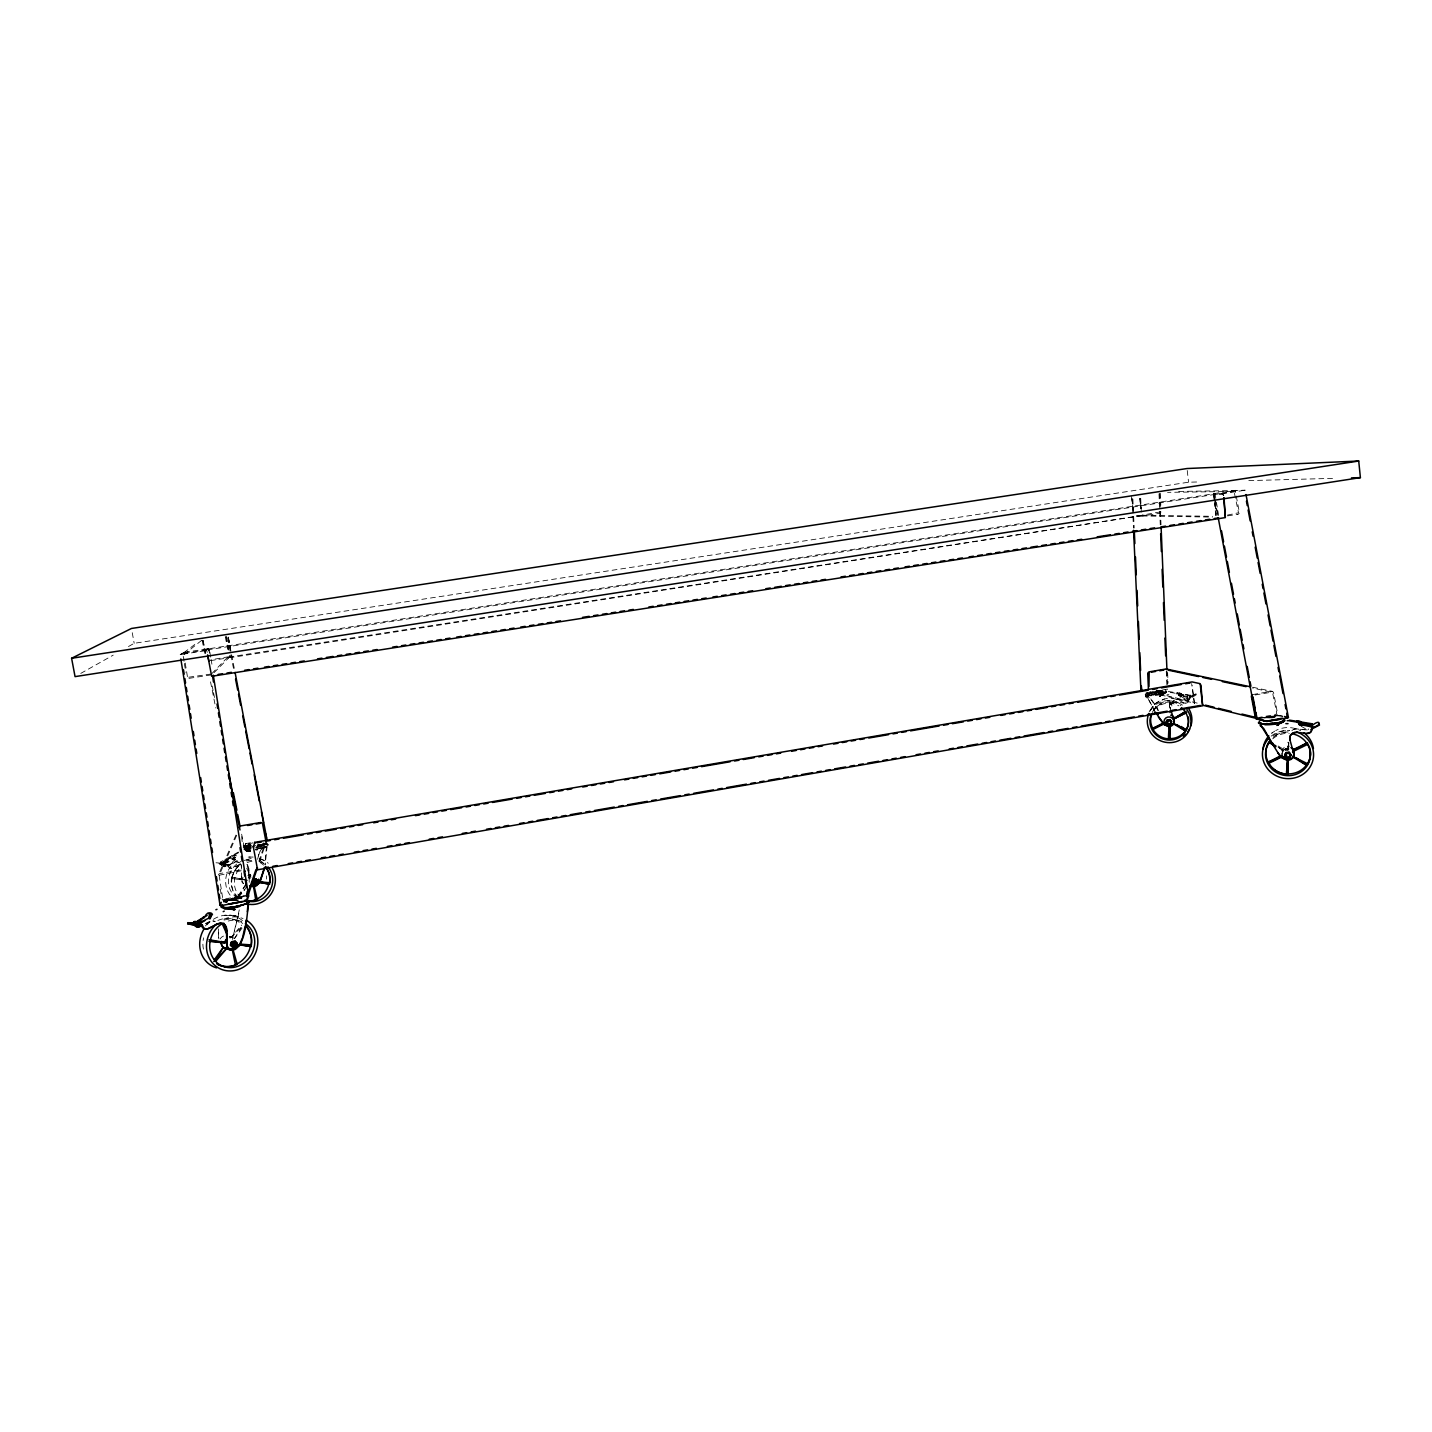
<?xml version="1.0" encoding="UTF-8"?>
<svg xmlns="http://www.w3.org/2000/svg" width="1432" height="1432" viewBox="0 0 1432 1432"><rect width="100%" height="100%" fill="white"/><g stroke="black" fill="none" stroke-linecap="round" stroke-linejoin="round"><path stroke-width="0.75" stroke-dasharray="5 3.75" d="M266.477 846.455L264.92 864.66M1278.042 747.039L1283.144 750.583A5.871 5.531 5.8 0 1 1287.995 748.202L1288.03 742.134M1169.389 708.124L1169.514 701.895A19.117 18.348 11.6 0 1 1180.953 705.6M1185.159 703.166A3.616 3.473 8.4 0 0 1189.061 700.033L1190.35 695.451L1190.153 697.366A3.58 3.437 8.1 0 1 1186.287 700.463M1190.35 695.272L1170.875 691.871C1168.369 690.94 1159.258 692.945 1162.39 693.16A7.858 1.163 -6.3 0 0 1163.142 692.444C1159.455 690.904 1141.125 696.435 1152.492 692.64M266.245 843L264.938 843.86M1170.266 712.939L1170.821 702.038L1170.248 708.267M1301.097 726.203L1308.06 730.248L1308.633 728.924M238.643 852.631L220.707 863.335M247.79 849.069L247.7 849.337A8.574 1.343 -10.6 0 0 249.168 849.785L250.869 849.785M1288.854 742.599L1288.388 748.345A5.871 5.531 5.8 0 0 1282.911 751.03L1279.367 748.882M1288.388 748.345L1288.854 742.277M250.099 847.1C243.798 849.104 244.639 844.003 250.17 843.555M1189.169 698.637L1190.35 695.039M1285.524 750.296L1288.012 748.184L1288.138 742.456M1278.167 746.018L1283.305 749.115A5.835 5.513 5.7 0 0 1282.302 751.979L1282.41 750.905M1285.775 750.117L1286.455 748.363M1288.12 731.734L1288.084 731.985A22.375 21.086 5.8 0 0 1274.534 736.191M247.897 846.24L246.984 846.026C253.768 846.348 245.499 846.795 250.332 844.719M1283.144 750.583L1277.702 746.806M250.707 847.69L248.989 848.317A8.574 1.343 -10.6 0 0 247.825 849.033L250.797 847.672M260.463 844.862L257.617 845.56A9.487 1.468 -10.5 0 0 260.373 844.88L257.885 846.097L263.524 845.22L267.122 846.115L265.171 864.856M245.212 846.795L244.425 849.427A11.85 1.862 -10.6 0 0 250.063 850.089M232.342 939.499L239.287 909.875M1178.661 695.594L1179.288 693.822L1178.661 695.594L1180.63 695.898L1180.183 694.788A1.969 1.897 8.8 0 0 1178.751 693.697L1176.889 693.267L1177.265 692.372M1189.527 697.814A1.987 1.915 8 0 1 1190.046 697.491L1196.132 693.804L1186.072 700.409L1180.093 696.919C1182.778 692.39 1196.812 700.248 1178.751 694.967M1145.528 696.686L1145.457 694.52M1147.802 692.82L1147.838 694.019L1148.464 693.142M245.892 845.184L244.621 846.831L251.513 845.56M233.344 935.311L239.735 909.857M1180.093 696.919L1180.326 696.382A1.987 1.897 8.3 0 1 1179.538 695.522L1176.871 693.213M243.852 849.391L244.675 846.473M266.101 843.09L258.422 845.775A10.543 1.647 -10.6 0 1 266.406 846.115A10.543 1.647 -10.6 0 1 255.701 849.516M1148.213 698.834C1143.416 690.045 1158.721 707.211 1158.076 710.54M260.606 845.005L255.737 847.386M238.303 852.058L220.349 862.136L221.172 864.552A3.849 3.58 -64.4 0 0 225.88 866.396M248.022 849.051L248.076 847.261L250.922 845.882M1141.877 515.592L229.997 657.7L231.501 655.086M236.71 835.286L219.132 875.471L222.64 897.953L224.18 899.045L246.411 895.143M257.653 859.343C258.351 855.352 260.892 844.665 266.835 848.442M258.333 855.978L260.785 849.176L264.616 847.35A11.026 2.291 -18.1 0 1 267.408 847.851L267.498 848.245M259.622 861.509L265.994 842.893L267.695 845.202M258.852 861.241L265.26 842.66M1196.508 694.592L1188.578 699.818A1.987 1.897 8.2 0 1 1186.215 700.033L1186.072 700.409M250.278 847.404L244.228 847.261L245.892 843.699M235.475 859.719L233.649 859.039L235.188 857.41L232.038 856.784L223.857 861.384L227.276 862.619L232.986 859.397L233.667 857.75A2.13 1.969 -65.8 0 1 234.723 856.103C238.142 853.848 235.636 856.784 234.508 858.269A2.13 1.969 -65.6 0 1 234.007 859.433L235.475 859.719L229.729 865.25A2.13 1.969 -64.7 0 1 227.384 865.877L215.91 863.711M1189.169 698.386A1.969 1.897 7.9 0 1 1186.824 698.601L1187.432 697.491L1180.666 693.715A1.969 1.897 8.6 0 0 1179.234 692.64L1177.319 692.336M1187.558 696.99L1188.13 695.218L1181.865 694.86M1186.824 698.601L1187.432 697.491M235.958 835.035L218.362 874.934A2.291 2.202 -21.5 0 1 220.116 873.484L242.348 869.654M1180.63 695.898L1181.346 696.006M1176.71 694.072L1177.498 693.195L1180.022 694.448A1.969 1.897 8.1 0 0 1180.809 695.29L1181.364 694.252M1159.884 696.221L1161.155 694.914A3.025 2.112 -61.7 0 1 1161.978 694.538L1165.397 692.408L1157.038 691.817A9.648 1.432 -6.3 0 1 1164.001 693.106A9.648 1.432 -6.3 0 1 1148.983 695.164A9.648 1.432 -6.3 0 1 1150.272 692.748L1145.528 694.448M225.916 901.999L227.419 901.05L226.184 901.605M219.203 875.238L242.491 870.531M251.03 843.878L247.933 845.775L250.851 846.061M1286.742 750.135L1288.728 749.187A2.417 2.273 5.6 0 0 1286.169 750.01M1149.216 711.543L1155.624 703.363L1164.467 698.995M1160.26 511.922L1141.966 515.162M234.526 938.372L241.346 927.381M1180.809 695.29L1181.293 694.52L1179.18 694.43M245.803 884.618L238.535 897.184A20.531 18.849 -65.5 0 0 241.113 898.884M244.657 846.545L249.938 844.2M257.688 845.166L265.761 843.538M1153.619 692.837A9.541 1.414 -6.3 0 0 1147.605 695.666A9.541 1.414 -6.3 0 0 1163.411 693.929L1165.523 692.945L1162.175 692.103A7.858 1.163 -6.3 0 0 1160.153 691.96L1156.018 692.175L1162.14 691.029M242.008 928.115L234.562 938.551L231.107 937.584A6.319 5.728 -60.2 0 0 229.281 936.51L234.365 937.924A6.354 5.746 -60.6 0 0 232.199 937.906M245.767 884.439L237.766 896.378A20.549 18.849 -65.5 0 0 240.146 898.24M211.864 673.595L228.995 655.784M1287.1 750.064L1288.299 749.419M266.531 843.412L264.544 843.949A1.969 1.808 -3 0 0 265.851 843.18M226.596 902.142L227.366 900.71L224.001 902.124M205.438 925.949L208.213 922.548M235.475 858.019L228.494 858.52L224.251 863.657L225.898 864.463L218.863 863.424M224.914 864.266L230.749 857.177A2.112 1.969 -65.6 0 1 231.787 855.53L236.173 854.976M216.017 862.762L221.423 863.192A2.13 1.969 -63.9 0 1 222.032 863.353L230.069 864.856L235.009 859.307M229.424 936.546A6.319 5.728 -60.2 0 1 231.071 937.405L241.668 925.09M238.535 897.184L244.962 889.737M231.107 937.584L241.041 927.381M237.766 896.378L247.414 886.515M229.961 657.628L231.429 655.212M214.066 672.628L229.371 657.234M1159.24 692.157L1159.114 690.958M1159.598 691.262L1156.054 691.513L1160.009 690.851M231.93 900.406L237.282 899.439L234.938 900.406M228.744 656.733L212.079 659.597M201.572 640.39L183.887 654.657M1167.008 689.132L1160.493 690.457M1223.447 495.615L1222.785 494.434L1214.211 494.523L209.126 649.591L207.228 652.706M1215.696 515.466L1213.978 493.754L208.983 648.732L204.937 650.755M207.264 652.401C205.134 649.161 209.734 646.995 208.857 653.225M248.022 845.596L250.546 844.433L248.327 846.151M1160.009 695.934L1160.654 695.737M183.815 652.741L197.58 642.377M181.041 654.352L183.905 652.491M1159.347 696.31L1160.994 695.29A9.541 1.414 -6.3 0 0 1162.175 692.981L1170.016 692.39L1190.296 695.666M250.349 851.592A10.418 1.647 -10.6 0 1 247.181 850.089L246.59 849.623A3.24 1.396 65.4 0 0 246.089 849.695C243.44 852.613 257.169 851.038 245.445 850.733M1161.567 690.886L1156.895 691.871M1161.978 694.556L1163.59 693.929A9.541 1.414 -6.3 0 0 1157.092 692.444M1165.415 692.73L1163.124 692.265M1274.695 731.143L1271.58 733.291A25.4 23.95 5.7 0 1 1278.132 729.461M263.416 843.305L262.951 843.609A8.198 1.271 -10.5 0 0 263.613 843.036M184.37 653.422L207.175 649.716L208.696 650.826M1161.334 693.5L1162.014 692.981M223.607 902.16L226.704 900.639M245.32 846.509L250.17 844.558M80.765 673.398L113.2 655.14M128.468 646.53L134.178 643.308L1188.56 482.208L1199.712 481.922M223.464 901.444L231.698 898.49L242.026 896.969M224.126 861.992L229.836 858.77L228.494 858.52M223.857 861.384L226.99 862.01L235.188 857.41M1160.618 695.522L1159.616 696.435L1160.672 695.988M1161.603 693.016L1150.827 692.73M220.349 862.136L226.829 863.389L228.046 865.966A3.884 3.598 -64.9 0 0 232.772 867.81L239.52 864.588M220.653 862.726L227.384 864.391M237.461 900.442L233.362 900.298M205.599 923.551L209.537 921.599M205.904 923.64L209.842 921.689M1167.653 689.132L1167.205 689.204M239.806 864.642L233.058 867.882A3.884 3.598 -65 0 1 228.315 866.02L227.652 864.373M228.959 900.352L241.936 898.043A9.594 1.718 -11.1 0 0 229.46 900.155M246.769 845.363L250.099 844.218M1213.674 493.7L1215.177 493.449M223.786 901.659L241.775 897.649L228.136 900.155M1273.334 717.826L1269.164 717.772M257.832 845.686L258.655 845.22L257.617 845.041A7.5 1.163 -10.6 0 1 260.069 844.844A12.494 1.951 -10.6 0 0 258.261 845.041M228.404 900.227L241.489 897.936M1287.457 750.01L1288.675 749.706M229.746 900.191L241.56 898.276L229.102 900.37M1263.651 717.951L1274.766 716.43M1261.771 717.915L1274.856 715.839M251.048 848.299L248.524 849.355L248.559 847.959M255.612 847.816A7.5 1.163 -10.6 0 0 262.647 844.862L257.366 846.366M1266.3 717.772L1274.48 716.841L1266.55 717.701M247.002 849.946L248.058 850.465M257.33 845.31L259.281 844.79M246.035 843.645L243.44 847.368L244.908 847.422M229.711 900.46L237.945 898.687M255.701 849.194L263.309 847.171A8.574 1.343 -10.6 0 0 264.473 846.437L264.58 846.151A8.574 1.343 -10.6 0 0 263.076 845.703L260.696 845.775A8.574 1.343 -10.6 0 0 257.491 846.151M222.855 900.28L224.019 900.155M1265.011 717.754L1270.381 716.859A10.131 1.665 -5.6 0 1 1275.124 716.537M246.984 850.447L247.915 850.125M245.588 843.627L253.195 842.267M1156.609 691.584L1156.251 691.119A6.856 1.002 -6.3 0 1 1161.925 691.799A6.856 1.002 -6.3 0 1 1153.637 693.464A6.856 1.002 -6.3 0 1 1148.679 692.748M260.946 847.995L258.136 848.711M251.513 843.197L252.945 842.839M1156.197 692.014L1159.669 691.871M1273.889 716.823L1265.96 717.88M1157.611 690.958L1155.731 691.28A7.5 1.092 -6.3 0 0 1158.416 690.94M1264.17 717.808L1275.268 716.43M1214.211 494.523L1216.037 515.484M1270.381 716.859L1274.068 716.555M1156.358 691.745L1157.808 691.226L1156.322 691.029M1196.06 693.786L1190.636 696.077A1.969 1.897 7.7 0 0 1190.117 696.399L1187.289 697.867M1243.996 490.388L1223.895 493.521M223.929 899.994L246.555 896.02L224.251 900.102M1151.579 692.802L1151.668 692.784A7.858 1.163 -6.3 0 0 1149.234 693.357L1148.392 693.643A7.858 1.163 -6.3 0 0 1147.605 694.359L1148.536 694.717A7.858 1.163 -6.3 0 0 1150.558 694.842L1159.186 694.019A7.858 1.163 -6.3 0 0 1161.549 693.446M1267.069 717.844L1274.748 717.02M260.731 845.65L257.85 845.507L258.673 844.987M1257.296 717.736L1275.822 714.478L1276.717 713.082L1272.511 692.408L1252.553 688.022M1257.457 718.524L1276.771 715.302M1257.815 718.613L1276.556 715.338M1214.998 493.485L1218.614 515.484M1252.911 694.538L1271.437 691.316A2.023 1.897 72.5 0 1 1273.657 692.998L1277.451 712.957A2.023 1.897 73.3 0 1 1275.984 715.284M1255.112 694.985L1271.974 692.121M1287.744 749.795L1288.657 749.903M264.866 844.003L262.897 844.558M249.58 846.509L245.302 847.243A1.969 1.808 -2.2 0 1 243.386 846.777M255.934 845.542C244.639 849.606 241.919 847.905 241.757 835.841M1152.277 691.871L1158.434 690.815M184.549 652.383L180.146 654.496L182.025 654.281M1158.219 690.904L1156.358 691.155M184.477 652.33L208.123 648.785M205.009 650.79L182.15 654.317M1243.656 490.442L1245.178 490.192L1234.903 490.442M256.614 846.992L263.971 846.581L263.291 845.166M211.059 674.024L187.986 677.318M1227.403 515.108L1238.519 512.763L1234.062 491.462L1167.563 492.34M211.184 674.902L189.024 678.356A2.273 2.184 -6.6 0 1 187.878 678.249M1227.546 515.896L1237.821 514.285M229.603 655.856L229.854 656.894L1141.34 515.502M210.236 660.653L228.171 657.879A2.041 1.915 7.4 0 0 229.782 655.677M182.258 654.245L181.076 654.37M1235.207 490.424L1233.328 490.603A2.005 1.88 64.4 0 1 1235.548 492.304L1239.289 512.029A2.005 1.88 65.1 0 1 1237.821 514.303M207.175 648.893L209.036 648.66L209.412 649.985M258.029 846.079L259.496 845.882M237.103 900.334L238.661 900.137M1234.312 490.514L1236.049 490.317M1224.109 493.449L1222.552 493.628M1156.161 694.484L1153.315 694.753M1288.693 748.56L1286.419 748.721M1223.913 493.467L1213.727 493.736L1217.809 515.592L1214.336 494.631L1233.668 491.391M259.478 845.882L264.222 846.026L263.345 844.307M1167.026 694.735L1168.888 694.717M1156.018 692.175L1157.414 692.05M1156.716 692.121L1159.383 691.978M224.681 915.263L235.761 915.836L241.686 917.787M239.216 898.58L241.256 898.58M1248.811 480.615L1335.859 478.288M1276.252 715.821L1280.172 716M1274.748 715.857L1276.413 715.803M1178.643 491.427L1233.65 490.585L1214.837 493.449A2.005 1.88 64.2 0 0 1213.369 495.723M1142.306 515.234L1212.421 516.308M1141.411 516.218L1133.84 515.466M1142.217 515.967L1212.421 517.095M1277.595 715.266L1282.535 716.054M253.178 857.052L246.913 857.088A23.342 21.444 -65.3 0 1 250.242 857.052M1185.195 703.058L1176.191 702.342A5.406 5.191 10 0 0 1170.535 708.822M1277.774 715.266L1285.56 717.074M1307.273 729.926L1296.873 728.942A6.265 5.907 4.1 0 0 1292.702 730.087M244.281 879.821L231.465 878.568L247.306 880.483M208.983 648.732L209.752 653.064M224.144 864.266L225.236 863.854A2.13 1.987 -64.4 0 1 225.844 864.123L227.974 865.053M229.55 915.066L231.93 915.352M233.344 915.531L235.761 915.836M225.343 864.982L218.684 864.373M244.12 879.409L231.501 877.1L247.127 880.053M1222.695 493.628L1223.787 495.615M246.734 846.581L248.005 846.867M236.638 855.817L233.81 855.441L231.572 857.696A2.112 1.969 -65.2 0 1 231.071 858.842L229.156 858.144M232.986 859.397L234.347 859.665M221.638 863.227L225.451 863.997M223.911 865.197L227.724 865.984M1252.678 687.235L1272.099 691.334M247.808 875.399L250.833 876.044L247.074 865.787M249.991 875.077L248.649 874.791A5.352 4.923 -65.3 0 1 250.296 875.543M1162.14 692.748L1162.032 691.459M1149.842 691.531L1199.103 703.577M1151.793 692.748L1194.646 703.255M236.727 920.221L239.019 920.794M221.423 864.158L223.553 865.089A2.13 1.969 -64.4 0 0 225.898 864.463M232.056 918.986L234.687 919.684M246.089 849.695L245.32 850.429L251.012 847.207A10.543 1.647 -10.6 0 0 250.296 850.214A12.494 1.951 -10.6 0 1 243.78 849.552A12.494 1.951 -10.6 0 1 251.101 846.473M259.604 858.502L265.654 861.276M1194.539 703.094L1192.194 685.677M1181.042 694.753L1186.985 698.225M1181.131 696.507L1186.519 699.657M236.727 900.8L234.204 899.171A23.342 21.444 -65.3 0 1 237.282 860.381M1162.48 690.958L1162.766 692.211L1162.587 691.101M266.567 842.643L268.339 845.059M1165.218 689.454L1166.579 691.602M1194.288 703.524L1191.639 683.583M1158.166 710.523L1149.448 696.74L1146.316 695.934A10.078 1.629 1.7 0 0 1145.779 696.954L1148.446 699.246L1154.675 710.558M1154.693 710.791L1148.374 699.389M246.716 868.15L250.26 876.115A5.388 4.94 -65.6 0 0 248.846 877.064M187.413 676.62L184.585 659.006M203.111 640.319L205.707 653.386M212.204 686.071L213.064 690.421M213.511 692.605L214.8 699.138M241.632 834.194L244.228 847.261M202.879 640.176L205.403 652.903M202.073 640.301L204.919 653.529M210.54 681.847L215.749 707.981M228.297 637.58L234.651 670.265M227.509 637.723L233.864 670.373M226.077 636.613L229.389 653.547M225.289 636.739L227.76 649.448M1213.369 495.723L1217.111 515.484M132.245 632.711L134.178 643.308M228.35 637.133L230.606 649.86M228.279 637.186L230.534 649.931M226.166 636.542L228.404 649.484M210.701 657.109L209.555 650.701A2.255 2.184 -4.5 0 0 207.031 648.839M211.077 659.257L212.527 667.867M184.048 661.316L182.992 654.782A2.273 2.184 -5.2 0 1 184.871 652.258M184.388 663.481L185.766 672.181M220.349 889.308L221.047 893.711M1131.996 498.479L1133.374 510.365M1131.495 496.51L1133.088 510.365M1141.215 508.432L1140.069 498.425L1140.481 508.414M1139.783 498.425L1140.928 508.432M1187.235 470.502L1188.56 482.208M1146.012 695.182L1146.155 696.614M1132.139 499.159L1133.464 528.086M1140.713 498.318L1141.322 512.316M1132.873 499.052L1134.18 527.996M1160.314 493.306L1160.797 505.281M1167.617 672.592L1168.047 683.189M1159.634 493.413L1160.385 509.273M1160.475 511.493L1161.012 524.81M1166.865 670.588L1167.563 687.539M1159.007 493.843L1160.278 524.9M1166.274 671.357L1166.829 684.675M1169.514 701.895L1169.783 712.832M249.24 882.255L248.9 868.526A5.8 5.352 -65.7 0 0 246.859 864.337M248.864 878.264L248.613 868.472A5.8 5.334 -65.7 0 0 247.271 864.928M241.883 876.778L241.99 880.68A3.831 3.526 -65.1 0 0 243.404 883.49M218.559 928.921L218.81 938.837M218.344 932.805L218.487 938.748M1265.637 717.844A8.753 1.432 -5.6 0 1 1274.659 716.752M1270.864 717.754A7.804 1.271 -5.6 0 1 1275.017 717.504M1268.501 717.88A8.896 1.45 -5.6 0 1 1274.695 717.325M1286.026 749.867A2.417 2.273 5.6 0 1 1288.925 748.506M1291.879 730.606A6.265 5.907 4.1 0 1 1296.873 728.942L1307.273 730.052A4.189 3.956 2.9 0 0 1308.723 729.962M1282.607 752.212A5.871 5.531 5.9 0 1 1283.179 751.352M1284.755 749.974A5.871 5.531 5.9 0 1 1288.925 749.258M1271.168 736.138A25.597 24.129 5.9 0 1 1289.23 730.409M1281.801 728.279A25.4 23.95 5.7 0 1 1300.686 730.732M1273.102 735.976A22.285 20.997 5.7 0 1 1289.534 730.571M1288.138 746.734A5.835 5.513 5.7 0 1 1289.23 746.842M1282.428 751.907A5.835 5.495 5.6 0 1 1289.23 746.018M1272.69 738.84A22.447 21.158 5.9 0 1 1289.247 733.381M1273.191 737.319A22.375 21.086 5.8 0 1 1286.061 732.164M1282.284 752.104A5.835 5.513 5.7 0 1 1283.072 749.545M1160.421 690.833A6.695 0.985 -6.3 0 1 1156.358 691.656M1156.268 691.28A11.438 1.683 -6.3 0 1 1166.704 691.853A11.438 1.683 -6.3 0 1 1156.072 694.681A11.438 1.683 -6.3 0 1 1144.079 694.52M1146.03 693.106A11.438 1.683 -6.3 0 1 1147.104 692.802M1156.626 691.334A10.847 1.593 -6.3 0 1 1166.113 691.942A10.847 1.593 -6.3 0 1 1155.928 694.61A10.847 1.593 -6.3 0 1 1144.669 694.448M1145.743 693.374A10.847 1.593 -6.3 0 1 1147.641 692.784M1161.048 690.868A7.625 1.11 -6.3 0 1 1156.483 691.781M1171.841 705.976A5.352 5.137 9.6 0 1 1177.426 699.55M1190.207 697.259A3.58 3.437 8.1 0 1 1186.34 700.355L1177.39 699.639A5.352 5.155 9.6 0 0 1171.788 706.083M1150.379 710.54A21.874 20.997 11.8 0 1 1182.438 705.117M1150.075 711.095A21.731 20.854 11.5 0 1 1185.875 705.045M1153.387 710.362A19.064 18.294 11.5 0 1 1182.349 705.35M1152.33 712.456A19.117 18.348 11.6 0 1 1153.78 709.914L1153.691 710.111A19.117 18.365 11.6 0 1 1170.749 702.145M1153.888 710.183A19.189 18.419 11.8 0 1 1178.84 705.869M225.289 902.303A9.594 1.718 -11.1 0 1 226.99 901.086M226.882 902.25A8.538 1.539 -11.1 0 1 227.527 901.874M232.217 900.263A8.538 1.539 -11.1 0 1 238.249 899.189M225.844 902.339A9.756 1.754 -11.1 0 1 227.599 901.462M230.266 900.567A9.756 1.754 -11.1 0 1 238.518 898.92M229.997 899.726A11.098 1.987 -11.1 0 1 241.525 897.792M212.795 920.937A6.766 6.176 -59.5 0 1 214.889 921.51M213.117 921.027A6.766 6.176 -59.5 0 1 215.212 921.582M229.442 937.333A6.301 5.71 -60.1 0 1 230.105 938.175M220.116 939.034A6.301 5.71 -60.1 0 1 223.517 936.081M213.368 919.326A27.459 24.917 -60.1 0 1 242.527 920.704M207.067 924.75A27.459 24.917 -60.1 0 1 210.039 921.796M223.857 919.183A27.638 25.042 -60.6 0 1 243.028 918.556M228.261 921.027A24.237 21.963 -60.6 0 1 242.366 921.922M224.054 920.078A24.147 21.892 -60.3 0 1 242.724 923.479M217.861 920.472A24.075 21.856 -60.1 0 1 241.203 923.998M203.451 949.148A24.075 21.856 -60.1 0 1 203.63 937.817M258.852 845.023A8.198 1.271 -10.5 0 1 257.438 845.363M250.403 846.384A8.198 1.271 -10.5 0 1 250.994 844.2M260.266 845.041A7.303 1.128 -10.6 0 1 257.975 845.668M250.582 846.742A7.303 1.128 -10.6 0 1 251.048 844.934M263.255 844.468A12.494 1.951 -10.6 0 1 267.695 845.918A12.494 1.951 -10.6 0 1 255.719 849.445M262.772 844.629A11.85 1.862 -10.6 0 1 267.032 846.043A11.85 1.862 -10.6 0 1 255.165 849.445M244.425 849.427A11.85 1.862 -10.6 0 1 250.958 846.616M257.867 845.202A11.85 1.862 -10.6 0 1 259.604 844.952M262.969 843.072A8.341 1.289 -10.6 0 1 263.094 844.182M261.412 844.88A8.341 1.289 -10.6 0 1 257.599 845.918M250.618 846.956A8.341 1.289 -10.6 0 1 250.457 844.916M250.367 846.67A9.487 1.468 -10.5 0 1 246.358 846.402M250.725 848.37A7.5 1.163 -10.6 0 1 250.26 846.849M258.565 846.366A10.418 1.629 -10.6 0 1 266.406 846.795A10.418 1.629 -10.6 0 1 255.827 850.16M250.475 850.841A10.418 1.629 -10.6 0 1 251.262 847.869M234.007 862.332A5.746 5.316 -65.2 0 1 240.021 863.478M240.594 864.23A5.746 5.316 -65.2 0 1 241.381 866.987L241.704 880.608A3.831 3.526 -65.1 0 0 243.673 883.741A5.352 4.923 -65.3 0 1 243.028 877.458M220.904 864.498A3.849 3.58 -64.4 0 0 225.612 866.342L234.275 862.386A5.746 5.316 -65.2 0 1 239.627 862.887M240.862 864.284A5.746 5.316 -65.2 0 1 241.65 867.04M259.604 858.717A23.485 21.534 -65.7 0 1 268.267 863.263M237.712 898.419A23.485 21.534 -65.7 0 1 240.469 863.657M246.411 859.952A23.485 21.534 -65.7 0 1 252.981 858.251M259.532 860.077A23.342 21.444 -65.3 0 1 264.419 864.463M259.317 861.599A20.603 18.885 -65.7 0 1 264.795 864.14M241.22 897.721A20.603 18.885 -65.7 0 1 241.74 866.145M247.163 862.655A20.603 18.885 -65.7 0 1 253.231 861.08M232.002 878.675A20.549 18.849 -65.5 0 1 240.057 864.821M260.069 862.565A20.531 18.849 -65.5 0 1 263.595 865.143M238.231 897.112A20.531 18.849 -65.5 0 1 231.733 877.154M246.698 861.044A20.531 18.849 -65.5 0 1 252.784 860.435M248.506 877.762A5.388 4.94 -65.6 0 1 250.833 876.044M248.613 875.167A5.37 4.923 -65.4 0 1 250.224 875.131M249.705 878.89A5.388 4.94 -65.8 0 1 250.958 877.351M266.388 875.865A20.478 18.813 -65.3 0 1 266.585 879.069M237.73 898.025A20.478 18.813 -65.3 0 1 228.458 879.337A20.478 18.813 -65.3 0 1 241.113 861.455M244.084 860.417A20.478 18.813 -65.3 0 1 250.224 859.898M232.038 877.225A20.531 18.849 -65.5 0 1 238.643 865.787M249.061 875.024A5.37 4.923 -65.4 0 1 250.886 875.31M1160.976 511.886A1.844 1.647 -58.2 0 1 1159.437 513.336L1142.521 515.95A1.862 1.647 -58 0 1 1141.179 515.502M224.323 899.94A2.291 2.202 -23.2 0 1 221.996 898.831"/><path stroke-width="1.5" d="M256.901 881.486C253.554 886.283 254.18 877.798 257.205 880.823L257.384 883.025L255.845 884.099L253.661 884.26L251.907 882.219L254.431 884.439M1288.102 759.891L1287.995 774.318A22.375 21.086 5.8 0 1 1268 762.2L1281.014 755.613M247.879 905.167L247.324 911.737M232.986 944.476L233.291 945.406M256.543 881.199L255.397 882.971L254.287 881.378M1277.72 752.623L1282.356 758.119A6.301 5.943 5.9 0 0 1285.453 758.817L1289.892 758.709A4.207 3.956 5.8 0 0 1293.812 753.787L1289.91 739.735A6.319 5.961 4.4 0 1 1296.587 732.307L1307.094 733.452A4.224 3.992 3.2 0 0 1311.712 729.873L1312.124 723.787L1289.373 720.117M253.339 845.936L253.482 847.314M1309.618 726.293L1309.815 724.127L1309.618 726.293L1302.368 725.129L1300.99 723.715A2.309 2.184 3.3 0 0 1299.325 722.444L1297.016 721.746L1300.328 723.196A2.309 2.184 2.9 0 0 1300.954 723.983M1293.472 755.756A5.871 5.531 5.8 0 1 1293.06 756.579L1307.452 763.668A22.357 21.068 5.8 0 1 1286.473 773.835M234.114 946.462A2.631 2.381 -60.7 0 0 234.884 945.908L235.188 943.205M1282.66 757.152A5.871 5.531 5.9 0 0 1293.758 755.237A5.871 5.531 5.8 0 1 1292.828 757.009L1306.593 765.315L1296.372 757.886M1168.387 738.822L1169.049 725.809M1311.998 726.74L1311.873 728.19M247.145 899.242L247.038 897.864M1302.458 723.679L1301.67 722.927L1309.689 724.825M1301.491 725.612L1301.688 724.682L1301.151 725.523M1301.795 723.339L1301.079 722.372A2.309 2.184 3.2 0 0 1299.433 721.119L1297.177 720.797M1287.565 759.246L1286.455 774.121A22.375 21.086 5.8 0 1 1268.734 763.381L1268.77 763.113A22.357 21.068 5.8 0 1 1268.77 742.098M1301.527 724.986L1299.218 724.628L1299.325 723.178M1169.264 728.602L1169.568 724.61L1171.609 721.728L1169.998 719.616L1167.331 719.866C1164.914 721.728 1167.062 725.487 1169.693 724.431M1286.634 771.83L1287.565 759.748M1296.962 721.8L1300.238 724.556A2.327 2.184 3 0 0 1300.865 725.344M1297.07 721.871L1297.159 720.815M1308.239 744.103L1293.257 751.388A5.871 5.531 5.8 0 1 1293.848 754.002A5.871 5.531 5.8 0 0 1293.06 751.156L1293.186 749.67A5.835 5.513 5.7 0 0 1291.234 747.737M1290.966 755.022L1289.158 752.265L1286.026 752.534L1284.701 755.541L1286.545 757.976L1289.677 757.707L1290.966 755.022L1289.158 752.265M1289.677 757.707L1291.002 754.7M1286.545 757.976L1284.737 755.219M1311.981 725.129L1312.106 723.84M1284.701 755.541L1286.026 752.534M1312.034 724.646L1289.247 720.815M1259.569 719.616L1265.154 720.976M1282.607 720.905L1283.555 721.835L1279.922 723.411A3.49 2.309 -61.8 0 0 1279.009 723.84L1277.863 725.183M1283.609 721.46L1279.922 723.411M209.931 917.339L212.455 914.439L208.786 913.992M233.04 944.476L233.846 943.223M245.552 924.32L246.322 919.881M1299.218 724.628L1309.743 725.577M222.855 907.154L224.269 908.604L234.848 909.624L233.38 909.606M245.248 925.842L242.867 936.349M233.81 946.946L235.475 946.534L236.531 943.312L235.385 942.131M237.39 943.563L236.334 946.785L233.237 947.68L230.301 945.084L231.358 941.862L232.807 941.397L235.331 941.218L237.39 943.563L236.531 943.312M257.975 880.984L256.221 878.944L253.571 879.642L252.676 882.38M253.661 884.26L256.489 882.828M233.237 947.68L231.161 945.335L232.217 942.113L235.331 941.218M264.132 868.544L259.478 882.667A5.764 5.298 -66.1 0 1 257.116 884.206L253.428 885.459A3.849 3.544 -65.6 0 1 251.531 885.549M264.401 868.705L259.765 882.721A5.782 5.298 -66.1 0 1 257.402 884.26L253.715 885.513A3.849 3.544 -65.6 0 1 251.209 885.406M1140.946 690.618L1133.553 530.305M254.287 881.539L255.379 880.447L256.525 881.217M1170.678 723.751L1171.609 721.728M1167.671 721.263L1167.868 722.892M1166.418 721.871L1166.919 720.761M247.056 894.839L247.539 893.586M242.491 937.817L239.198 945.371A6.784 6.158 -60.9 0 1 236.423 947.232L232.109 948.772A4.529 4.117 -60.4 0 1 226.829 945.084L226.435 929.099A6.82 6.211 -60.2 0 0 217.736 923.801M1285.041 754.861L1285.65 753.59M1290.017 757.045L1290.626 755.756M248.309 894.588L257.491 867.702M247.468 894.284L256.006 869.493M1170.928 723.196L1171.197 722.623A2.327 2.237 11.8 0 0 1170.893 721.298L1169.998 719.616M257.151 868.007L257.545 869.797L1202.647 705.797L1200.965 685.337L1200.016 683.637L1192.086 681.918L254.699 842.356L253.482 847.153M1282.481 718.148L1269.182 720.672M1184.425 712.205L1173.631 718.721A5.012 4.815 11.7 0 1 1173.488 723.822L1185.481 731.036L1177.301 724.968M1181.114 726.472L1186.215 729.855L1173.703 723.446M221.298 902.303L220.063 905.418L222.211 905.239M1186.143 711.31L1173.631 718.721M1252.284 695.916L1256.526 717.575M1169.676 738.966L1169.872 724.717L1169.676 738.966A19.135 18.365 11.6 0 1 1152.492 728.512L1163.554 722.874M1185.034 713.136L1173.846 718.918L1186.734 712.563M1167.742 724.574L1170.517 724.091M1277.523 725.326L1278.579 724.306M1167.331 719.866L1169.89 719.866M1167.724 721.084L1167.832 720.976M1286.419 753.912L1286.634 755.971M223.034 907.19L224.269 908.604L230.874 908.443M217.557 956.737L223.32 947.465A6.319 5.728 -60.2 0 1 221.334 941.451L224.77 942.435A6.337 5.746 -60.4 0 1 226.793 938.909M245.713 899.905L244.281 900.764M204.776 920.651L201.411 922.602L197.849 921.635L205.617 915.871A2.488 2.291 -59.7 0 1 206.852 913.956C207.873 911.683 214.979 913.258 210.182 914.815A2.506 2.291 -59.9 0 0 208.929 916.748L209.323 918.717A2.506 2.291 -59.6 0 0 209.842 917.715M214.442 959.637L223.285 947.286A6.319 5.728 -60.2 0 1 221.53 941.97L210.737 941.218M1286.885 717.862L1288.424 717.557L1246.001 494.577M1287.082 717.826L1286.742 713.243M198.028 923.461L203.809 916.91M216.053 960.926L226.757 948.467A6.337 5.746 -60.4 0 0 232.181 949.148L235.457 964.935A24.165 21.91 -60.3 0 1 217.736 964.398M1266.89 721.263L1256.294 718.989L1257.636 718.649M213.798 961.588L226.721 948.288A6.337 5.746 -60.5 0 0 232.843 949.058L237.211 964.363A24.165 21.91 -60.3 0 1 216.608 963.7M1310.226 727.009L1312.052 725.469A2.309 2.184 2.7 0 1 1312.661 725.093C1321.826 717.826 1320.555 727.152 1312.607 726.883A2.327 2.184 3 0 0 1311.998 727.259M1310.853 729.55L1319.481 725.057L1318.854 723.625M1140.821 690.493L1141.859 690.313L1141.322 686.018M1277.666 725.004L1278.4 724.771M241.596 901.498L228.207 904.075M1276.914 725.433L1277.899 724.682M1225.344 516.791L1223.68 497.835M1257.457 718.703L1264.617 720.761M207.139 915.388L197.509 920.937L201.071 921.904L211.059 917.035M1272.35 761.072L1279.51 756.991M1293.06 751.156L1307.506 742.653L1293.186 749.67M234.866 945.818L233.094 945.138M1165.039 723.375L1153.261 729.336A19.117 18.348 11.6 0 1 1151.793 713.691M71.6 658.273L131.458 628.469L1187.021 468.533L1358.717 461.032L1360.4 477.626L75.055 676.62L71.6 658.273L1358.717 461.032M215.749 924.786L207.801 928.724A4.564 4.189 -59.1 0 1 202.234 926.665L201.679 925.251M1268.734 763.381L1282.911 756.436M223.195 911.647L224.233 911.146M241.56 901.856L242.563 901.39M1149.18 672.575L1148.965 686.447M1152.492 728.512L1163.07 723.93M1202.522 705.045L1200.267 684.478M1302.673 746.108L1293.382 749.903A5.835 5.513 5.7 0 0 1291.234 747.611M1267.982 762.2L1280.87 756.955M215.856 909.768L217.002 909.302M240.97 901.909L229.621 904.165M253.589 880.018L254.126 879.875M246.465 900.979L221.745 905.489M245.427 901.104L247.092 900.603L248.613 896.002L213.279 675.152M1167.921 720.081L1169.174 719.956M1289.122 752.57L1285.99 752.838M233.148 909.588L234.902 909.374L232.843 908.89M256.221 878.944L253.571 879.642M1168.423 724.538L1169.461 724.431A2.327 2.237 11.8 0 0 1170.732 723.536M1287.368 757.94L1288.854 757.814M1168.512 720.582L1170.23 721.084M1268.143 721.155L1287.278 717.951M264.025 867.828L268.428 867.076M272.832 866.306L277.253 865.537M288.262 863.639L292.665 862.87M297.068 862.1L301.472 861.33M305.893 860.578L310.296 859.809M321.305 857.893L325.708 857.142M330.112 856.372L334.515 855.602M338.937 854.85L343.34 854.081M354.348 852.165L358.752 851.396M363.155 850.644L367.577 849.874M371.98 849.104L376.383 848.353M387.392 846.437L391.795 845.668M396.216 844.916L400.62 844.146M405.023 843.376L409.427 842.607M429.26 839.17L433.663 838.418M438.067 837.648L442.47 836.879M462.303 833.442L466.707 832.672M471.11 831.92L475.513 831.151M486.54 829.235L490.943 828.484M495.347 827.714L499.75 826.944M504.153 826.192L508.557 825.423M519.583 823.507L523.987 822.738M528.39 821.986L532.793 821.216M537.197 820.447L548.223 818.549M552.627 817.779L557.03 817.01M561.433 816.24L565.837 815.488M570.24 814.718L581.267 812.803M585.67 812.051L590.073 811.282M594.477 810.512L614.31 807.075M618.713 806.306L623.117 805.554M627.52 804.784L647.353 801.347M651.757 800.577L656.16 799.826M660.564 799.056L680.397 795.619M684.8 794.85L689.204 794.08M693.625 793.328L713.44 789.891M717.844 789.122L722.265 788.352M726.668 787.582L746.484 784.145M750.905 783.394L755.308 782.624M759.712 781.854L764.115 781.102M768.519 780.333L779.527 778.417M783.948 777.648L788.352 776.896M792.755 776.126L797.159 775.356M801.562 774.605L812.588 772.689M816.992 771.92L821.395 771.168M825.799 770.398L830.202 769.628M834.605 768.859L845.632 766.961M850.035 766.192L854.439 765.422M858.842 764.67L863.245 763.9M867.649 763.131L878.675 761.215M883.079 760.464L887.482 759.694M891.885 758.924L896.289 758.172M900.71 757.403L905.113 756.633M916.122 754.736L920.525 753.966M924.929 753.196L929.35 752.427M933.754 751.675L938.157 750.905M949.165 748.99L953.569 748.238M957.972 747.468L962.394 746.698M966.797 745.947L977.805 744.031M982.209 743.262L986.612 742.492M991.034 741.74L995.437 740.971M999.84 740.201L1010.849 738.303M1015.252 737.534L1019.673 736.764M1024.077 736.012L1043.892 732.558M1048.313 731.806L1052.717 731.036M1057.12 730.266L1068.129 728.369M1072.532 727.599L1076.936 726.83M1081.357 726.078L1101.172 722.623M1105.576 721.871L1109.997 721.102M1114.4 720.332L1134.216 716.895M1138.637 716.125L1143.04 715.373M1147.444 714.604L1167.277 711.167M1171.68 710.397L1176.084 709.645M1180.487 708.876L1200.32 705.439M257.026 842.786L261.43 842.034M265.833 841.282L270.236 840.512M274.622 839.761L279.025 839.009M283.429 838.257L303.244 834.874M307.629 834.122L312.033 833.352M316.436 832.601L320.84 831.849M325.243 831.097L336.234 829.217M340.637 828.466L345.04 827.714M349.444 826.962L353.847 826.21M358.251 825.441L362.654 824.689M373.645 822.809L378.048 822.058M382.451 821.306L386.855 820.554M391.258 819.802L395.662 819.05M415.459 815.649L419.862 814.898M424.266 814.146L428.669 813.394M433.055 812.642L437.458 811.89M441.861 811.139L446.265 810.369M450.668 809.617L461.659 807.738M466.062 806.986L470.466 806.234M474.869 805.482L479.273 804.73M483.676 803.978L488.079 803.227M492.483 802.457L512.28 799.074M516.683 798.322L521.087 797.57M525.472 796.818L529.876 796.067M534.279 795.297L545.288 793.418M549.691 792.666L554.095 791.914M558.48 791.162L562.883 790.41M567.287 789.659L571.69 788.907M582.699 787.009L587.084 786.258M591.488 785.506L595.891 784.754M600.294 784.002L604.698 783.25M609.101 782.498L613.505 781.747M624.495 779.849L628.899 779.097M633.302 778.346L637.705 777.594M642.109 776.842L646.512 776.09M650.898 775.338L655.301 774.587M659.705 773.835L670.713 771.938M675.116 771.186L679.52 770.434M683.905 769.682L688.309 768.93M692.712 768.178L697.115 767.427M701.519 766.675L730.123 761.77M734.527 761.019L738.93 760.267M743.333 759.515L754.324 757.635M758.727 756.866L763.131 756.114M767.534 755.362L771.938 754.61M776.323 753.858L780.726 753.107M791.735 751.227L796.138 750.475M800.542 749.724L804.945 748.954M809.331 748.202L813.734 747.45M818.137 746.698L822.541 745.947M833.549 744.067L837.953 743.315M842.338 742.564L846.742 741.794M851.145 741.042L855.548 740.29M859.952 739.538L864.355 738.787M868.759 738.035L888.556 734.652M892.959 733.882L897.363 733.13M901.748 732.378L906.152 731.627M910.555 730.875L939.159 725.97M943.563 725.218L947.966 724.467M952.369 723.715L963.378 721.835M967.764 721.084L972.167 720.332M976.57 719.58L980.974 718.81M985.377 718.058L989.781 717.307M1000.771 715.427L1005.174 714.675M1009.578 713.924L1013.981 713.172M1018.385 712.42L1022.788 711.668M1027.174 710.899L1031.577 710.147M1035.98 709.395L1046.989 707.515M1051.392 706.764L1055.796 706.012M1060.181 705.26L1064.585 704.508M1068.988 703.738L1073.391 702.987M1077.795 702.235L1097.592 698.852M1101.996 698.1L1106.399 697.348M1110.802 696.596L1115.206 695.827M1119.609 695.075L1148.213 690.188M1152.599 689.436L1157.002 688.667M1161.406 687.915L1181.221 684.532M1185.607 683.78L1190.01 683.028M247.557 825.494L251.853 824.778M256.149 824.044L260.445 823.311M1151.418 672.181L1155.534 671.465M1159.669 670.767L1163.786 670.069M1290.483 754.413L1289.731 753.5A2.739 2.578 5.9 0 0 1288.03 752.749A2.434 2.309 5.9 0 1 1290.089 755.935A2.434 2.309 5.9 0 1 1286.187 756.615A2.434 2.309 5.9 0 1 1286.759 752.892L1288.299 752.677M254.126 882.989L253.357 882.792M1268.519 721.245L1263.346 720.923M218.147 674.4L222.551 673.72M226.972 673.022L231.393 672.324M244.639 670.265L249.061 669.567M253.482 668.869L257.903 668.189M264.526 667.151L268.93 666.453M273.351 665.755L277.772 665.075M282.194 664.376L286.615 663.696M291.018 662.998L295.44 662.3M299.861 661.62L304.282 660.922M317.528 658.845L321.949 658.165M326.353 657.467L332.994 656.429M337.397 655.749L341.818 655.05M346.24 654.352L350.661 653.672M355.064 652.974L359.486 652.276M363.907 651.596L368.328 650.898M372.75 650.217L377.153 649.519M392.619 647.103L397.04 646.405M401.461 645.725L405.865 645.027M410.286 644.328L414.707 643.648M419.129 642.95L423.532 642.27M427.953 641.572L432.375 640.874M436.796 640.193L441.199 639.495M445.62 638.797L450.042 638.117M456.665 637.079L461.086 636.381M465.507 635.701L469.911 635.003M474.332 634.304L478.753 633.624M483.175 632.926L487.578 632.246M491.999 631.548L496.421 630.85M500.842 630.17L505.263 629.471M509.667 628.791L514.088 628.093M520.711 627.055L525.132 626.357M529.554 625.677L533.975 624.978M538.378 624.298L542.8 623.6M547.221 622.902L551.642 622.222M556.046 621.524L560.467 620.826M582.555 617.371L589.178 616.333M593.6 615.653L598.021 614.955M602.425 614.274L606.846 613.576M611.267 612.878L615.688 612.198M620.092 611.5L624.513 610.802M628.934 610.122L633.356 609.423M648.803 607.007L653.225 606.309M657.646 605.629L662.067 604.93M666.489 604.25L670.892 603.552M675.313 602.854L679.735 602.174M684.156 601.476L688.559 600.796M692.981 600.097L697.402 599.399M701.823 598.719L706.227 598.021M712.868 596.983L717.271 596.303M721.692 595.605L726.113 594.907M730.535 594.226L734.938 593.528M739.36 592.83L743.781 592.15M748.202 591.452L752.623 590.772M765.869 588.695L770.291 587.997M774.694 587.317L781.335 586.279M785.738 585.581L790.16 584.883M794.581 584.202L799.002 583.504M803.406 582.824L807.827 582.126M812.248 581.428L816.67 580.748M821.073 580.05L825.494 579.351M840.96 576.935L845.381 576.255M849.785 575.557L854.206 574.858M858.627 574.178L863.048 573.48M867.452 572.8L871.873 572.102M876.295 571.404L880.716 570.724M885.137 570.025L889.54 569.345M893.962 568.647L898.383 567.949M905.006 566.911L909.427 566.231M913.849 565.533L918.252 564.835M922.673 564.154L927.095 563.456M931.516 562.776L935.919 562.078M940.341 561.38L944.762 560.7M949.183 560.002L953.587 559.321M958.008 558.623L962.429 557.925M969.052 556.887L973.474 556.207M977.895 555.509L982.298 554.828M986.72 554.13L991.141 553.432M995.562 552.752L999.983 552.054M1004.387 551.356L1008.808 550.676M1013.229 549.977L1017.651 549.297M1022.054 548.599L1026.476 547.901M1030.897 547.221L1037.52 546.183M1041.941 545.485L1046.362 544.804M1050.766 544.106L1055.187 543.408M1059.608 542.728L1064.03 542.03M1068.433 541.35L1072.854 540.652M1077.276 539.953L1081.697 539.273M1097.145 536.857L1110.409 534.78M1114.812 534.082L1119.233 533.384M1123.655 532.704L1128.076 532.006M1132.497 531.326L1136.901 530.628M1141.322 529.93L1145.743 529.249M1150.164 528.551L1154.568 527.871M1161.209 526.833L1165.612 526.135M1170.034 525.437L1174.455 524.756M1178.876 524.058L1183.279 523.378M1187.701 522.68L1192.122 521.982M1196.543 521.302L1200.947 520.604M1205.368 519.905L1209.789 519.225M1214.211 518.527L1218.632 517.847M1268.179 721.298L1266.747 721.424M247.306 895.913L246.948 895.949A2.273 2.202 -23.4 0 0 248.416 893.425M1272.314 723.393L1269.79 723.607L1273.138 723.303M1267.732 721.209L1266.425 721.424M202.682 925.448L199.71 924.428A2.524 2.309 -58.4 0 0 199.012 924.267L187.789 922.691L194.68 923.085A2.506 2.291 -57.9 0 1 195.379 923.246M1285.847 723.643L1288.03 723.643M1286.58 757.653L1289.713 757.385M246.948 896.128L248.613 896.002M247.145 896.11L247.02 891.778M1351.468 477.876L1360.4 477.626M1285.471 758.674L1289.91 758.584M1280.083 719.347L1269.701 720.869M267.068 839.957L235.063 672.413M1287.207 720.69L1288.352 720.708M240.54 944.171L251.101 944.887A24.165 21.91 -60.3 0 0 246.913 927.274M259.049 881.718L269.538 882.756A20.531 18.849 -65.5 0 0 265.958 867.524M209.018 941.307L224.967 942.954A6.337 5.746 -60.5 0 1 227.169 938.891M258.225 881.36L262.539 881.879M238.571 944.708L251.065 946.606A24.165 21.91 -60.3 0 0 246.161 926.092M239.556 944.529L251.065 946.606M209.036 939.714L224.77 942.435M1288.03 753.16L1289.14 753.823M259.192 882.309L269.52 884.188A20.549 18.849 -65.6 0 0 265.332 866.485M258.333 882.076L269.52 884.188M1166.382 669.048L1250.512 686.787M1168.351 670.194L1198.566 676.584M1202.88 677.497L1211.526 679.323M1222.319 681.614L1246.073 686.644M269.538 882.756L269.001 882.631A20.531 18.849 -65.5 0 1 255.648 899.547L253.446 885.943A5.388 4.94 -65.6 0 1 250.224 886.05M256.453 883.598A2.237 2.058 -65.8 0 0 256.579 879.767A2.237 2.058 -65.8 0 0 253.392 881.79A2.237 2.058 -65.8 0 0 256.453 883.598L257.08 883.723M232.754 908.855L233.756 909.069M257.151 899.063L254.019 885.871A5.388 4.94 -65.7 0 1 249.526 885.656M1284.414 716.501L1288.424 717.557M1205.511 705.153L1214.085 707.247M1218.363 708.303L1231.216 711.436M1241.92 714.067L1256.902 717.718M1203.22 705.367L1256.795 718.524M208.911 918.27L210.45 918.682M203.04 917.357L204.561 917.769M221.53 941.97L224.967 942.954M223.285 947.286L226.721 948.288M223.32 947.465L226.757 948.467M1275.912 745.875L1268.77 742.206L1275.822 746.752M1154.836 711.99L1158.381 713.816M1282.374 757.976L1279.761 755.72L1260.912 725.398M1154.657 712.348L1158.094 714.443M1269.558 741.114L1272.958 743.477M254.699 842.356L255.021 843.358M1285.184 756.221L1286.061 757.367M1170.302 720.457L1171.054 721.442M1167.295 724.055L1166.704 723.214A2.327 2.237 11.8 0 1 1166.543 721.692M256.238 879.785L255.469 878.783M1166.257 722.211L1167.85 724.323M1156.519 713.709L1164.323 724.646A5.388 5.173 11.9 0 0 1166.955 725.218M1158.363 716.967L1164.27 724.753A5.388 5.173 11.9 0 0 1166.919 725.344L1170.749 725.129A3.598 3.437 11.6 0 0 1174.007 720.923L1171.161 710.737M1273.513 745.642L1263.722 728.53L1260.643 726.006A11.778 2.023 2.5 0 1 1260.876 724.753M201.554 924.965L193.857 922.405L194.448 924.517A4.529 4.153 -58.4 0 0 199.979 926.558M257.402 868.973L253.392 847.243M222.121 923.568L226.632 933.718M223.732 923.067L226.811 931.409M233.398 792.809L236.871 810.243M237.73 814.593L239.896 825.476M228.726 773.352L239.985 829.987M235.546 679.09L237.676 689.973M238.518 694.323L240.63 705.206M242.76 716.09L244.872 726.973M245.713 731.34L249.114 748.757M249.956 753.107L252.068 763.99M254.18 774.873L259.264 801.007M261.394 811.89L263.506 822.774M265.618 833.657L266.477 838.006M266.066 841.962L262.593 824.062A1.969 1.808 -2.2 0 0 260.302 822.577L240.97 825.87A1.987 1.808 -1.4 0 0 239.395 828M1246.431 501.236L1247.254 505.603M1248.095 509.971L1250.172 520.908M1252.248 531.827L1253.072 536.195M1255.166 547.131L1257.242 558.068M1258.066 562.436L1260.142 573.355M1262.218 584.292L1263.06 588.659M1263.883 593.027L1265.96 603.964M1268.036 614.883L1270.13 625.82M1270.954 630.187L1273.03 641.124M1273.871 645.492L1275.948 656.411M1278.024 667.348L1278.848 671.715M1279.689 676.083L1283 693.571M1285.077 704.508L1285.918 708.876M1221.514 530.789L1223.59 541.726M1224.414 546.111L1226.49 557.048M1227.313 561.416L1229.39 572.352M1231.448 583.289L1233.525 594.226M1234.348 598.594L1235.189 602.979M1237.248 613.898L1239.324 624.835M1240.148 629.221L1242.224 640.158M1243.048 644.525L1243.871 648.911M1247.183 666.399L1249.259 677.336M1250.082 681.704L1250.924 686.089M1252.982 697.026L1255.059 707.963M1255.882 712.331L1256.705 716.698M1218.22 517.775L1256.294 718.989M208.07 656.948L208.839 661.28M207.604 654.854L211.668 676.298L1225.344 517.596L1224.038 497.835M212.759 677.515L213.458 681.936M216.984 704.025L217.7 708.446M218.398 712.85L219.114 717.271M219.812 721.692L220.528 726.113M221.226 730.535L221.942 734.938M222.64 739.36L223.356 743.781M224.054 748.202L224.77 752.623M225.468 757.027L226.184 761.448M226.882 765.869L227.599 770.291M228.297 774.694L229.013 779.115M229.711 783.537L230.427 787.958M231.125 792.379L231.841 796.783M232.539 801.204L233.237 805.625M239.967 847.601L240.665 852.004M241.381 856.425L242.08 860.847M244.031 871.623L244.729 876.008M245.427 880.412L246.322 887.357M183.493 669.764L184.191 674.168M184.889 678.571L185.587 682.975M186.285 687.378L186.983 691.781M187.681 696.185L188.398 700.588M189.096 704.974L189.794 709.377M190.492 713.78L191.19 718.184M193.302 731.394L194 735.797M194.698 740.201L195.396 744.586M196.095 748.99L196.793 753.393M200.659 777.594L201.357 781.997M202.055 786.401L202.753 790.804M203.451 795.207L204.149 799.611M204.848 804.014L205.564 808.418M206.262 812.803L206.96 817.207M207.658 821.61L208.356 826.013M209.054 830.417L209.752 834.82M210.45 839.224L211.166 843.627M211.864 848.03L212.562 852.416M216.411 876.635L217.109 881.038M217.807 885.423L218.523 889.827M219.221 894.23L219.919 898.634M180.826 658.917L220.063 905.418M1147.748 673.828L1148.41 688.685M1134.377 532.435L1134.878 543.569M1135.486 556.923L1136.292 574.733M1136.99 590.306L1137.706 605.897M1138.404 621.47L1139.21 639.281M1139.8 652.634L1140.606 670.427M1161.101 527.03L1166.901 669.048M1160.654 533.778L1161.37 551.535M1162.104 569.292L1162.82 587.03M1163.464 602.568L1164.198 620.325M1164.914 638.081L1165.648 655.82M1287.959 759.39L1287.995 774.318M1284.128 719.616A13.336 2.202 -5.5 0 1 1271.348 723.804A13.336 2.202 -5.5 0 1 1259.48 721.835M1283.752 719.831A12.637 2.094 -5.5 0 1 1278.257 722.73A12.637 2.094 -5.5 0 1 1263.006 723.894M1261.717 723.769A12.637 2.094 -5.5 0 1 1259.516 722.158M1290.089 756.794A2.739 2.578 5.9 0 1 1288.567 757.814M1287.637 757.886A2.739 2.578 5.9 0 1 1285.936 757.152M1285.381 756.418A2.739 2.578 5.9 0 1 1285.184 754.664M1285.578 753.858A2.739 2.578 5.9 0 1 1287.082 752.838M1290.286 754.234A2.739 2.578 5.9 0 1 1290.483 755.989M1282.911 720.923A11.259 1.862 -5.5 0 1 1282.07 721.674M1281.103 722.086A11.259 1.862 -5.5 0 1 1263.203 723.966M1262.022 723.787A11.259 1.862 -5.5 0 1 1261.144 723.554M1260.643 723.267A11.259 1.862 -5.5 0 1 1260.769 722.569M1282.195 721.048A11.134 1.844 -5.5 0 1 1282.642 722.014M1278.257 723.554A11.134 1.844 -5.5 0 1 1264.85 724.753M1262.201 724.485A11.134 1.844 -5.5 0 1 1261.341 724.252M1260.84 723.966A11.134 1.844 -5.5 0 1 1260.983 723.267M1289.892 739.861A6.319 5.961 4.4 0 1 1296.587 732.45M1311.712 729.747A4.224 3.992 3.2 0 1 1307.112 733.309M1282.267 756.203A5.871 5.531 5.9 0 1 1282.052 755.201M1282.034 754.181A5.871 5.531 5.9 0 1 1282.231 753.16M1292.559 751.37A5.871 5.531 5.9 0 1 1293.74 754.217M1296.909 731.967A25.597 24.129 5.9 0 1 1310.817 765.69A25.597 24.129 5.9 0 1 1273.889 774.479A25.597 24.129 5.9 0 1 1268.43 738.733M1263.006 749.151A25.4 23.95 5.7 0 1 1268.859 735.887M1303.926 732.808A25.4 23.95 5.7 0 1 1313.448 748.506M1310.316 750.708A22.375 21.086 5.8 0 1 1307.434 763.954M1286.634 759.103A5.871 5.531 5.8 0 1 1284.88 758.387M1283.448 757.188A5.871 5.531 5.8 0 0 1284.11 757.832A5.871 5.531 5.8 0 1 1283.269 757.098M1292.828 733.9A22.447 21.158 5.9 0 1 1308.938 762.325A22.447 21.158 5.9 0 1 1276.968 772.832A22.447 21.158 5.9 0 1 1270.256 741.311M1309.027 745.965A22.375 21.086 5.8 0 1 1306.593 765.315M1286.885 759.282A5.871 5.531 5.8 0 1 1284.862 758.513M1168.655 724.503A2.327 2.237 11.8 0 1 1167.187 723.858M1166.865 720.994A2.327 2.237 11.8 0 1 1168.136 720.099M1168.942 720.028A2.327 2.237 11.8 0 1 1170.409 720.654M1167.707 723.572A2.094 2.005 11.8 0 1 1167.85 720.242A2.094 2.005 11.8 0 1 1170.982 721.728A2.094 2.005 11.8 0 1 1168.387 723.894M1187.056 709.86A21.874 20.997 11.8 0 1 1171.591 742.546A21.874 20.997 11.8 0 1 1148.894 713.404M1189.562 728.942A21.731 20.854 11.5 0 1 1187.844 731.663M1185.714 734.079A21.731 20.854 11.5 0 1 1183.208 736.155M1187.987 707.551A21.731 20.854 11.5 0 1 1190.833 725.988M1186.305 729.64A19.117 18.348 11.6 0 1 1168.476 738.59M1188.256 717.02A19.135 18.365 11.6 0 1 1185.481 731.036M1169.353 725.917A5.012 4.815 11.7 0 1 1165.326 723.93M1172.898 723.751A4.994 4.797 11.5 0 1 1172.217 724.18M1170.732 715.195A4.994 4.797 11.5 0 1 1171.627 715.445M1172.45 715.857A4.994 4.797 11.5 0 1 1174.312 717.844M1181.364 707.623A19.189 18.419 11.8 0 1 1185.231 731.859A19.189 18.419 11.8 0 1 1160.779 738.089A19.189 18.419 11.8 0 1 1151.006 715.356M248.81 900.585A14.606 2.649 -11.1 0 1 234.705 906.85A14.606 2.649 -11.1 0 1 222.193 905.436M222.587 905.543A13.855 2.506 -11.1 0 0 234.078 906.814A13.855 2.506 -11.1 0 0 248.667 901.032A20.549 18.849 -65.6 0 0 257.688 899.189M202.789 926.54A2.506 2.309 -58.8 0 1 201.536 926.414L187.61 923.837L197.186 925.215A2.506 2.291 -58.4 0 0 199.621 924.768M247.163 901.712A12.333 2.237 -11.1 0 1 246.841 903.019M245.946 903.574A12.333 2.237 -11.1 0 1 244.675 904.165M243.082 904.755A12.333 2.237 -11.1 0 1 223.553 907.208M247.163 902.5A12.19 2.22 -11.1 0 1 246.859 903.789M239.269 906.653A12.19 2.22 -11.1 0 1 232.7 907.96M230.588 908.228A12.19 2.22 -11.1 0 1 228.655 908.389M225.558 908.371A12.19 2.22 -11.1 0 1 223.678 907.136M246.572 903.699A12.906 2.971 -18.7 0 1 248.559 904.451C246.411 918.055 246.483 933.306 239.52 945.46A6.802 6.158 -60.9 0 1 236.745 947.322L232.431 948.879A4.547 4.117 -60.4 0 1 227.151 945.174L226.757 929.189A6.82 6.229 -60.2 0 0 218.058 923.891L208.123 928.795A4.582 4.189 -59.1 0 1 202.556 926.755C202.7 922.387 190.402 918.556 194.126 924.446A4.529 4.153 -58.4 0 0 199.674 926.468M235.582 943.241A2.631 2.381 -60.7 0 1 235.582 944.655M232.79 946.713A2.631 2.381 -60.7 0 1 232.79 941.665M232.074 942.918A1.862 1.683 -60.6 0 1 232.61 942.524M216.626 967.889A27.459 24.917 -60.1 0 1 204.525 928.133M246.447 920.257A27.638 25.042 -60.6 0 1 251.746 959.619A27.638 25.042 -60.6 0 1 213.404 964.004A27.638 25.042 -60.6 0 1 216.876 923.64M245.445 923.622A24.237 21.963 -60.6 0 1 248.309 959.028A24.237 21.963 -60.6 0 1 214.245 959.78A24.237 21.963 -60.6 0 1 221.423 924.141M250.439 946.427A24.147 21.91 -60.3 0 1 235.117 964.828M238.231 945.764A6.354 5.746 -60.6 0 1 226.936 943.384M253.017 879.964A2.237 2.041 -65.8 0 1 256.077 880.053M256.077 882.703A2.237 2.041 -65.8 0 1 252.748 882.918M272.438 868.454A23.485 21.534 -65.7 0 1 271.328 893.514A23.485 21.534 -65.7 0 1 249.329 904.308M269.127 868.436A20.603 18.885 -65.7 0 1 269.592 891.348A20.603 18.885 -65.7 0 1 249.508 901.426M258.655 879.159A5.388 4.94 -65.8 0 1 258.906 880.089M258.995 881.056A5.388 4.94 -65.8 0 1 250.94 885.835M256.185 899.69A20.531 18.849 -65.5 0 1 250.027 900.961M244.174 870.137A2.273 2.202 -21.7 0 1 244.908 871.462M1167.098 669.442A1.79 1.575 -51.7 0 0 1165.809 669.03L1149.323 671.841A1.79 1.575 -51.4 0 0 1147.766 673.828M1252.284 694.771A2.023 1.897 72.6 0 0 1251.443 696.847L1255.22 716.859A2.023 1.897 73.4 0 0 1257.457 718.542M1165.487 725.129A5.03 4.815 11.8 0 0 1173.864 723.071A5.03 4.815 11.8 0 0 1167.707 717.074A5.03 4.815 11.8 0 0 1165.487 725.129M235.26 945.997A1.808 1.647 -60.7 0 0 235.349 942.918A1.808 1.647 -60.7 0 0 232.772 944.601A1.808 1.647 -60.7 0 0 235.26 945.997M235.618 946.659A2.631 2.381 -60.7 0 0 235.743 942.202A2.631 2.381 -60.7 0 0 232.02 944.637A2.631 2.381 -60.7 0 0 235.618 946.659"/></g></svg>
